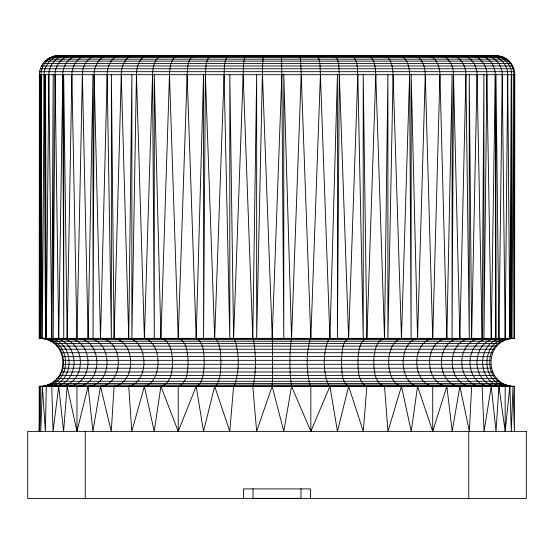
<?xml version="1.0" encoding="UTF-8"?>
<svg xmlns="http://www.w3.org/2000/svg" width="554" height="554" viewBox="0 0 554 554"><rect width="100%" height="100%" fill="white"/><g stroke="black" fill="none" stroke-linecap="round" stroke-linejoin="round"><path stroke-width="0.83" d="M506.82 385.009L46.986 385.009C70.143 377.918 67.152 341.873 43.15 338.695L510.656 338.695C484.521 342.254 484.521 382.419 510.656 385.979L39.209 386.311L39.209 431.372L39.999 386.311C74.596 388.499 73.737 335.191 39.209 338.369L39.403 74.686C39.175 63.869 49.271 54.576 60.019 55.504M57.041 55.739C47.99 57.076 40.864 65.559 40.982 74.686L40.948 338.369L40.83 74.686L39.999 338.369L39.403 74.686L514.791 74.686L514.597 338.369C481.391 336.846 481.391 387.828 514.597 386.311L514.403 431.372L513.018 386.311L511.314 431.372L509.86 386.311C479.258 386.644 479.258 338.03 509.86 338.369L511.238 74.686L511.12 338.369L511.633 74.686C511.841 64.527 502.921 55.331 492.714 55.504M108.896 55.504C99.388 55.802 93.965 66.113 94.145 74.686L93.058 338.369L92.968 74.686L88.1 338.369C113.314 340.017 113.314 384.656 88.1 386.311L76.958 431.372L67.145 386.311C94.949 385.674 94.949 339 67.145 338.369L63.668 74.686L63.772 338.369L62.754 74.686C62.512 65.157 70.081 55.455 80.032 55.504M500.795 56.446C508.517 58.904 514.057 66.584 514.001 74.686L513.018 338.369L511.633 74.686M55.061 74.686L58.724 338.369C87.56 338.632 87.56 386.041 58.724 386.311L53.039 431.372L51.764 386.311C81.438 386.332 81.438 338.342 51.764 338.369L53.191 74.686L53.156 338.369L55.061 74.686C54.825 64.922 62.907 55.4 72.955 55.504M262.457 74.686L272.381 341.257L272.506 378.576L272.152 386.311L256.647 431.372L252.79 386.311L253.192 385.979C256.163 370.584 256.163 354.089 253.192 338.695L252.79 338.369L256.668 74.686L256.661 338.369L262.513 68.758L262.942 59.167L263.628 55.504M439.267 55.504C448.671 55.892 453.657 66.3 453.497 74.686L452.05 338.369L452.14 74.686L446.849 338.369C423.886 341.34 423.886 383.333 446.849 386.311L452.196 431.372L459.855 386.311C435.347 384.247 435.347 340.426 459.855 338.369L465.9 74.686C466.108 65.933 460.263 55.719 450.665 55.504M62.914 55.504C52.727 55.338 43.925 64.583 44.14 74.686L42.367 338.369L40.982 74.686M211.143 55.504C205.008 59.105 206.04 68.454 205.368 74.686L203.574 338.369L203.54 74.686L196.178 338.369C204.911 342.857 203.685 355.834 204.294 364.317C203.366 371.596 203.976 382.821 196.178 386.311L178.215 431.372L160.916 386.311C171.574 383.652 172.495 369.463 172.578 360.356C171.892 352.379 170.32 340.308 160.916 338.369L154.241 74.686L154.303 338.369L152.544 74.686C152.786 67.671 154.296 57.069 162.585 55.504M334.297 55.504C339.879 59.541 338.626 68.495 339.325 74.686L337.4 338.369L337.434 74.686L329.914 338.369L329.034 338.695C322.663 351.97 322.663 372.704 329.034 385.979L329.914 386.311L337.448 431.372L348.632 386.311C340.558 381.263 342.137 368.763 341.437 360.356C342.4 353.175 341.389 342.337 348.632 338.369L357.822 74.686C357.198 68.377 357.932 58.689 351.305 55.504M477.673 55.504C487.679 55.428 495.511 65.033 495.276 74.686L491.246 338.369C462.902 338.806 462.902 385.868 491.246 386.311L484.058 431.372L482.125 386.311C455.014 385.716 455.014 338.958 482.125 338.369L483.912 74.686L483.947 338.369L486.855 74.686C487.098 65.296 479.826 55.497 469.937 55.504M39.999 386.311L40.754 431.372L42.367 386.311L45.386 431.372L46.294 386.311C76.639 386.554 76.639 338.12 46.294 338.369L48.835 74.686C48.614 64.728 57.11 55.358 67.242 55.504M484.071 55.504C494.168 55.379 502.464 64.818 502.236 74.686L498.939 338.369C469.667 338.473 469.667 386.2 498.939 386.311L505.165 431.372L505.165 386.311C475.131 386.457 475.131 338.217 505.165 338.369L507.706 74.686C507.921 64.652 499.265 55.345 489.099 55.504M205.368 74.686L214.675 338.369L215.707 338.695C221.365 345.689 220.527 355.8 220.935 364.317C220.277 371.561 220.734 380.169 215.707 385.979L214.675 386.311L229.778 431.372L233.587 386.311L234.307 385.979C239.598 371.332 239.598 353.341 234.307 338.695L233.587 338.369L243.158 74.686C243.49 68.398 242.915 61.633 245.464 55.739L245.886 55.504M136.443 74.686L144.386 338.369C162.564 342.677 162.564 382.004 144.386 386.311L131.79 431.372L128.736 386.311C148.984 382.378 148.984 342.296 128.736 338.369L131.894 74.686L131.866 338.369L136.443 74.686C136.54 67.29 139.082 56.619 147.78 55.504M398.922 55.504C407.425 56.833 409.448 67.484 409.614 74.686L401.456 338.369C384.407 342.573 384.407 382.101 401.456 386.311L387.973 431.372L384.524 386.311C374.255 383.25 373.95 369.269 373.721 360.356C374.469 352.586 375.439 340.634 384.524 338.369L387.897 74.686L387.911 338.369L393.084 74.686C392.765 67.851 391.761 57.332 383.721 55.504M58.724 338.369L62.754 74.686M67.145 338.369L71.875 74.686C71.639 65.441 78.592 55.538 88.418 55.504M214.675 338.369L224.086 74.686C224.515 68.391 223.892 61.113 227.687 55.739L228.352 55.504M76.958 431.372L76.958 386.311C103.473 385.39 103.473 339.283 76.958 338.369L82.366 74.686C82.144 65.76 88.377 55.649 98.065 55.504M459.855 386.311L469.376 431.372L471.634 386.311C445.748 385.037 445.748 339.637 471.634 338.369L477.042 74.686C477.278 65.594 470.671 55.587 460.914 55.504M88.1 386.311L92.913 431.372L100.503 386.311C124.255 383.804 124.255 340.869 100.503 338.369L107.151 74.686C107.026 66.494 111.555 56.002 120.848 55.504M100.503 386.311L111.271 431.372L114.076 386.311C136.215 382.828 136.215 341.846 114.076 338.369L121.278 74.686C121.25 66.889 124.809 56.273 133.839 55.504M413.305 55.504C422.183 56.439 425.23 67.089 425.264 74.686L417.557 338.369C398.374 342.206 398.374 382.468 417.557 386.311L432.722 431.372L432.722 386.311C411.456 382.288 411.456 342.386 432.722 338.369L439.924 74.686C440.001 66.695 435.95 56.127 426.781 55.504M144.386 338.369L152.544 74.686M178.215 431.372L178.215 386.311C188.041 382.814 187.771 369.096 188.138 360.356C187.328 352.773 186.927 341.001 178.215 338.369L187.12 74.686C187.681 68.281 187.321 58.302 194.371 55.504M160.916 338.369L169.476 74.686C169.884 68.01 170.397 57.623 178.146 55.504M348.632 386.311L363.272 431.372L366.88 386.311C357.559 382.329 358.341 368.95 357.849 360.356C358.722 352.94 358.59 341.409 366.88 338.369L375.785 74.686C375.3 68.156 375.238 57.948 367.814 55.504M299.257 55.504L299.866 56.446L300.642 61.12L301.21 74.686L291.543 338.369C289.34 353.999 289.34 370.674 291.543 386.311L310.842 431.372L310.842 386.311L310.282 385.979C306.14 370.917 306.14 353.757 310.282 338.695L310.842 338.369L320.413 74.686C320.025 68.398 320.655 61.39 317.463 55.739L316.916 55.504M272.152 338.369L281.848 74.686L281.46 55.504M498.939 386.311L496.038 431.372L491.246 386.311M67.145 386.311L63.606 431.372L58.724 386.311M505.165 431.372L509.86 386.311M417.557 386.311L411.22 431.372L401.456 386.311M160.916 386.311L154.206 431.372L144.386 386.311M291.543 386.311L283.793 431.372L272.152 386.311M214.675 386.311L203.519 431.372L196.178 386.311M432.722 431.372L446.849 386.311M310.842 431.372L329.914 386.311M43.15 385.979C69.839 383.444 70.386 342.275 43.932 338.695M58.565 55.504L495.615 55.504M55.566 55.739L498.614 55.739L494.888 55.504M52.644 56.446L501.543 56.446C509.271 58.897 514.853 66.57 514.791 74.686M49.867 57.595L504.32 57.595M47.305 59.167L506.889 59.167M45.019 61.12L509.174 61.12M43.067 63.412L511.134 63.412M41.495 65.974L512.706 65.974M40.345 68.758L513.856 68.758M39.639 71.681L514.555 71.681M39.209 338.369L514.597 338.369L514.001 74.686M46.986 339.664L506.82 339.664M50.615 341.257L503.198 341.257M53.932 343.418L499.888 343.418M56.84 346.105L496.973 346.105M59.271 349.228L494.542 349.228M61.162 352.711L492.665 352.711M62.443 356.451L491.377 356.451M63.094 360.356L490.726 360.356M63.094 364.317L490.726 364.317M62.443 368.223L491.377 368.223M61.162 371.969L492.665 371.969M59.271 375.446L494.542 375.446M56.84 378.576L496.973 378.576M53.932 381.256L499.888 381.256M50.615 383.416L503.198 383.416M39.209 386.311L514.597 386.311M253.026 498.351L300.974 498.351M497.88 55.739L501.543 56.446M339.325 74.686L348.632 338.369M320.413 74.686L329.914 338.369M301.21 74.686L310.842 338.369M243.158 74.686L252.79 338.369M187.12 74.686L196.178 338.369M375.785 74.686L384.524 338.369M169.476 74.686L178.215 338.369M393.084 74.686L401.456 338.369M291.543 338.369L283.786 74.686L283.786 338.369L281.848 74.686M425.264 74.686L432.722 338.369M121.278 74.686L128.736 338.369M439.924 74.686L446.849 338.369M453.497 74.686L459.855 338.369M417.557 338.369L411.179 74.686L411.116 338.369L409.614 74.686M94.145 74.686L100.503 338.369M357.822 74.686L363.23 338.369L363.209 74.686L366.88 338.369M224.086 74.686L229.806 338.369L229.806 74.686L233.587 338.369M82.366 74.686L88.1 338.369M477.042 74.686L482.125 338.369M71.875 74.686L76.958 338.369M486.855 74.686L491.246 338.369M107.151 74.686L111.361 338.369L111.389 74.686L114.076 338.369M465.9 74.686L469.28 338.369L469.245 74.686L471.634 338.369M502.236 74.686L505.165 338.369M498.939 338.369L495.969 74.686L495.865 338.369L495.276 74.686M48.835 74.686L51.764 338.369M507.706 74.686L509.86 338.369M44.14 74.686L45.511 338.369L45.546 74.686L46.294 338.369M468.767 431.372L468.767 498.496M310.559 498.496L310.559 488.905L243.441 488.905L243.441 498.496M300.974 488.787L300.974 498.496M253.026 488.787L253.026 498.496M85.233 431.372L85.233 498.496M526.3 431.372L27.7 431.372L27.7 498.496L526.3 498.496L526.3 431.372"/></g></svg>
